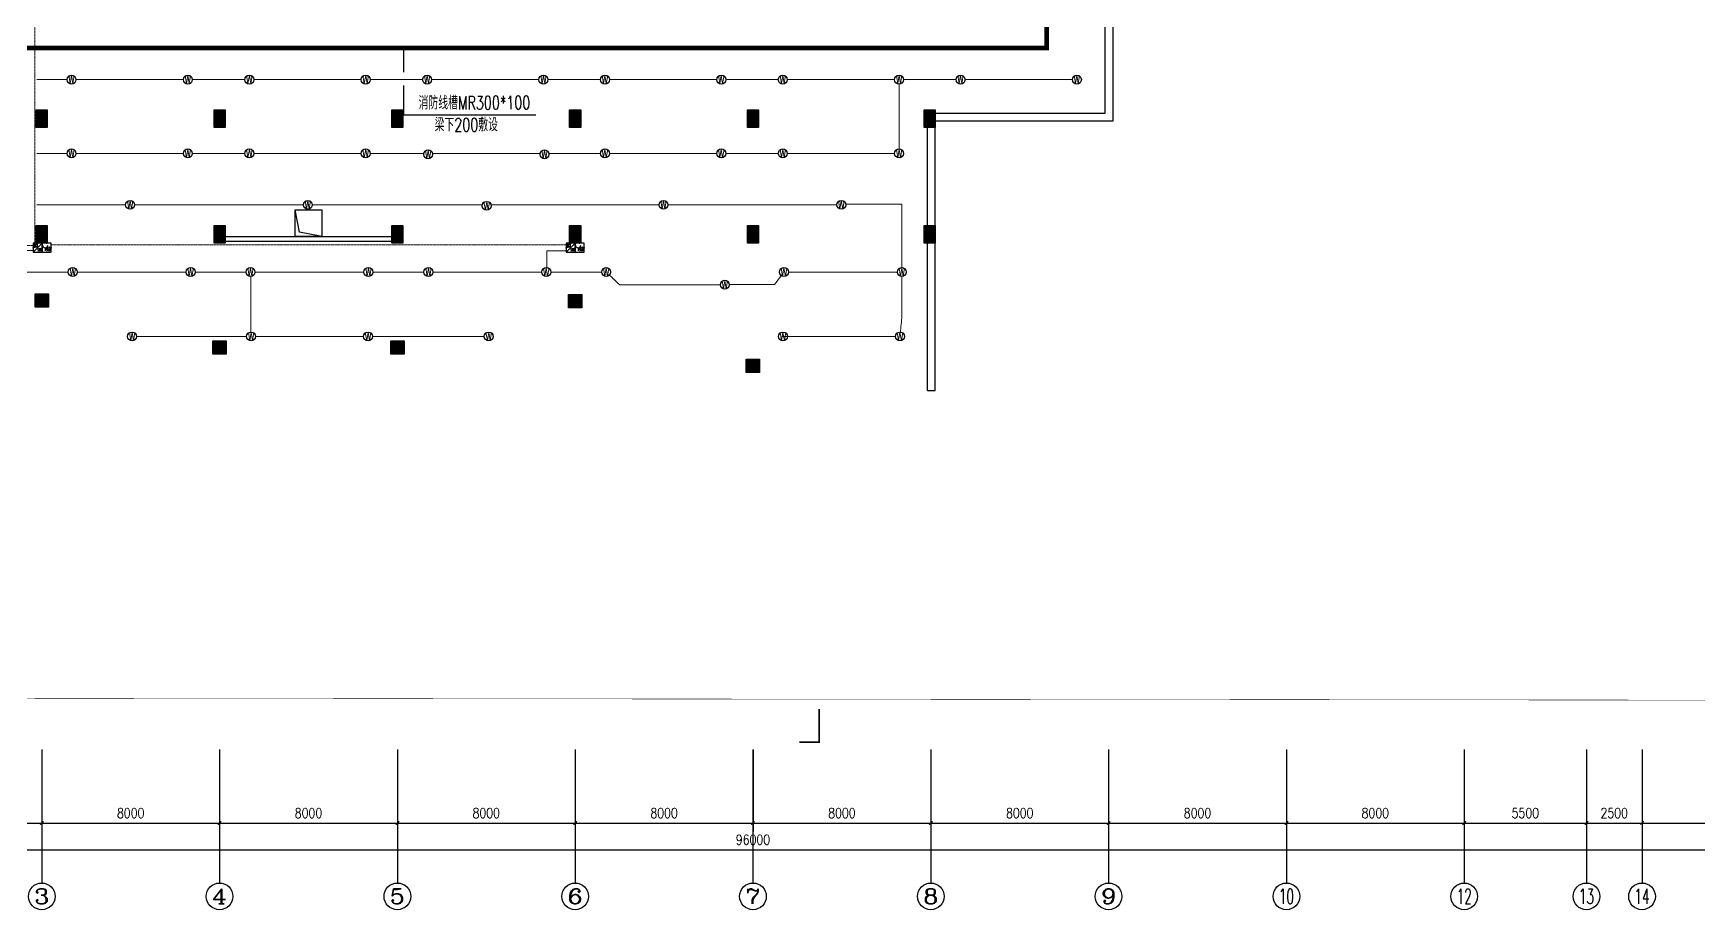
# Model space of a CAD drawing. Extents: x -1348811 to 123514, y -640545 to 749356.
# Drawn here: x -578934 to -504003, y -623537 to -584104 of the extents above; entities that cross this region are included whole.
import ezdxf
from ezdxf.enums import TextEntityAlignment as Align

# ---------------------------------------------------------------- set-up
doc = ezdxf.new("R2010")
doc.units = 0
doc.header["$LTSCALE"] = 10
doc.header["$MEASUREMENT"] = 0
for name, pattern in [('ACAD_ISO11W100', [33.5, 12, -3, 12, -3, 0.5, -3]), ('DASHDOT', [25.4, 12.7, -6.35, 0, -6.35]), ('DASHED', [0.75, 0.5, -0.25]), ('常规', [20, 10, 0, 10])]:
    doc.linetypes.add(name, pattern=pattern)
doc.layers.get('0').update_dxf_attribs({"linetype": 'CONTINUOUS'})
doc.layers.get('Defpoints').update_dxf_attribs({"linetype": 'CONTINUOUS'})
for name, color, linetype in [('AXIS', 3, 'CONTINUOUS'), ('AXIS_TEXT', 7, 'CONTINUOUS'), ('COLU', 1, 'CONTINUOUS'), ('COLU_HATCH', 252, 'CONTINUOUS'), ('DIM_SYMB', 3, 'CONTINUOUS'), ('jlq', 1, 'CONTINUOUS'), ('RD-equip', 3, 'CONTINUOUS'), ('RD-Text', 4, 'CONTINUOUS'), ('wall', 8, 'CONTINUOUS'), ('排水设施', 163, 'CONTINUOUS'), ('控制线', 5, 'CONTINUOUS')]:
    doc.layers.add(name, color=color, linetype=linetype)
doc.layers.add('RD-Line', color=2, linetype='常规', lineweight=0)
doc.styles.add('_TCH_AXIS', font='COMPLEX', dxfattribs={"bigfont": 'GBCBIG'})
doc.styles.add('COMPLEX', font='COMPLEX')
doc.styles.add('DIM_FONT', font='SIMPLEX', dxfattribs={"width": 0.8, "bigfont": 'HZTXT'})
doc.styles.add('FS1', font='txt4.shx', dxfattribs={"width": 0.8, "bigfont": 'fstxt.shx'})
doc.styles.add('FS2', font='tjromans.shx', dxfattribs={"width": 0.8, "bigfont": 'tjhztxt.shx'})
doc.styles.get("Standard").update_dxf_attribs({"font": 'GBENOR', "bigfont": 'GBCBIG'})
doc.dimstyles.new('DIMN150', dxfattribs={"dimscale": 1.5, "dimtxt": 300, "dimasz": 100, "dimexe": 250, "dimexo": 300, "dimgap": 150, "dimtad": 1, "dimdec": 0, "dimzin": 0, "dimdsep": 46, "dimtxsty": 'DIM_FONT', "dimblk": 'ARCHTICK', "dimcen": 0.09, "dimclrt": 7, "dimazin": 2, "dimtfac": 1, "dimtdec": 0, "dimtix": 1, "dimtmove": 2, "dimatfit": 3, "dimfxl": 0, "dimtolj": 1, "dimtzin": 0, "dimarcsym": 0})

# ---------------------------------------------------------------- blocks, each defined once
blk = doc.blocks.new('A$C00D673E7')
at = {"layer": '排水设施'}
blk.add_lwpolyline([(0, 0), (1200, 0), (1200, 1200), (0, 1200)], close=True, dxfattribs=at)
blk.add_lwpolyline([(1200, 1200), (189, 1005), (0, 0)], dxfattribs=at)
blk = doc.blocks.new('_AXISO')
blk.add_circle((0, 0), 0.5)
at = {"layer": 'AXIS_TEXT', "style": 'COMPLEX', "width": 1.041667}
blk.add_attdef('A', text='', height=0.56, dxfattribs=at).set_placement((-0.25, -0.28), (0.25, -0.28), align=Align.FIT)
blk = doc.blocks.new('_ArchTick')
at = {"color": 0, "linetype": 'ByBlock', "const_width": 0.4}
blk.add_lwpolyline([(-0.5, -0.5), (0.5, 0.5)], dxfattribs=at)
blk = doc.blocks.new('*D1795')
at = {"layer": 'AXIS', "color": 0, "lineweight": -2}
for p, q in [((-594553, -616337), (-594553, -621212)), ((-498553, -616337), (-498553, -621212)), ((-594553, -620837), (-498553, -620837))]:
    blk.add_line(p, q, dxfattribs=at)
at = {"layer": 'Defpoints', "color": 0}
for p in [(-594553, -615887), (-498553, -615887), (-498553, -620837)]:
    blk.add_point(p, dxfattribs=at)
at = {"layer": 'AXIS', "color": 0, "lineweight": -2, "xscale": 150, "yscale": 150, "zscale": 150, "rotation": 180}
blk.add_blockref('_ArchTick', (-594553, -620837), dxfattribs=at)
at = {"layer": 'AXIS', "color": 0, "lineweight": -2, "xscale": 150, "yscale": 150, "zscale": 150}
blk.add_blockref('_ArchTick', (-498553, -620837), dxfattribs=at)
at = {"layer": 'AXIS', "color": 7, "insert": (-546553, -620387), "char_height": 450, "attachment_point": 5, "style": 'DIM_FONT'}
blk.add_mtext('\\A1;96000', dxfattribs=at)
blk = doc.blocks.new('*D1797')
at = {"layer": 'AXIS', "color": 0, "lineweight": -2}
for p, q in [((-586553, -616337), (-586553, -620012)), ((-578553, -616337), (-578553, -620012)), ((-586553, -619637), (-578553, -619637))]:
    blk.add_line(p, q, dxfattribs=at)
at = {"layer": 'Defpoints', "color": 0}
for p in [(-586553, -615887), (-578553, -615887), (-578553, -619637)]:
    blk.add_point(p, dxfattribs=at)
at = {"layer": 'AXIS', "color": 0, "lineweight": -2, "xscale": 150, "yscale": 150, "zscale": 150, "rotation": 180}
blk.add_blockref('_ArchTick', (-586553, -619637), dxfattribs=at)
at = {"layer": 'AXIS', "color": 0, "lineweight": -2, "xscale": 150, "yscale": 150, "zscale": 150}
blk.add_blockref('_ArchTick', (-578553, -619637), dxfattribs=at)
at = {"layer": 'AXIS', "color": 7, "insert": (-582553, -619187), "char_height": 450, "attachment_point": 5, "style": 'DIM_FONT'}
blk.add_mtext('\\A1;8000', dxfattribs=at)
blk = doc.blocks.new('*D1798')
at = {"layer": 'AXIS', "color": 0, "lineweight": -2}
for p, q in [((-578553, -616337), (-578553, -620012)), ((-570553, -616337), (-570553, -620012)), ((-578553, -619637), (-570553, -619637))]:
    blk.add_line(p, q, dxfattribs=at)
at = {"layer": 'Defpoints', "color": 0}
for p in [(-578553, -615887), (-570553, -615887), (-570553, -619637)]:
    blk.add_point(p, dxfattribs=at)
at = {"layer": 'AXIS', "color": 0, "lineweight": -2, "xscale": 150, "yscale": 150, "zscale": 150, "rotation": 180}
blk.add_blockref('_ArchTick', (-578553, -619637), dxfattribs=at)
at = {"layer": 'AXIS', "color": 0, "lineweight": -2, "xscale": 150, "yscale": 150, "zscale": 150}
blk.add_blockref('_ArchTick', (-570553, -619637), dxfattribs=at)
at = {"layer": 'AXIS', "color": 7, "insert": (-574553, -619187), "char_height": 450, "attachment_point": 5, "style": 'DIM_FONT'}
blk.add_mtext('\\A1;8000', dxfattribs=at)
blk = doc.blocks.new('*D1799')
at = {"layer": 'AXIS', "color": 0, "lineweight": -2}
for p, q in [((-570553, -616337), (-570553, -620012)), ((-562553, -616337), (-562553, -620012)), ((-570553, -619637), (-562553, -619637))]:
    blk.add_line(p, q, dxfattribs=at)
at = {"layer": 'Defpoints', "color": 0}
for p in [(-570553, -615887), (-562553, -615887), (-562553, -619637)]:
    blk.add_point(p, dxfattribs=at)
at = {"layer": 'AXIS', "color": 0, "lineweight": -2, "xscale": 150, "yscale": 150, "zscale": 150, "rotation": 180}
blk.add_blockref('_ArchTick', (-570553, -619637), dxfattribs=at)
at = {"layer": 'AXIS', "color": 0, "lineweight": -2, "xscale": 150, "yscale": 150, "zscale": 150}
blk.add_blockref('_ArchTick', (-562553, -619637), dxfattribs=at)
at = {"layer": 'AXIS', "color": 7, "insert": (-566553, -619187), "char_height": 450, "attachment_point": 5, "style": 'DIM_FONT'}
blk.add_mtext('\\A1;8000', dxfattribs=at)
blk = doc.blocks.new('*D1800')
at = {"layer": 'AXIS', "color": 0, "lineweight": -2}
for p, q in [((-562553, -616337), (-562553, -620012)), ((-554553, -616337), (-554553, -620012)), ((-562553, -619637), (-554553, -619637))]:
    blk.add_line(p, q, dxfattribs=at)
at = {"layer": 'Defpoints', "color": 0}
for p in [(-562553, -615887), (-554553, -615887), (-554553, -619637)]:
    blk.add_point(p, dxfattribs=at)
at = {"layer": 'AXIS', "color": 0, "lineweight": -2, "xscale": 150, "yscale": 150, "zscale": 150, "rotation": 180}
blk.add_blockref('_ArchTick', (-562553, -619637), dxfattribs=at)
at = {"layer": 'AXIS', "color": 0, "lineweight": -2, "xscale": 150, "yscale": 150, "zscale": 150}
blk.add_blockref('_ArchTick', (-554553, -619637), dxfattribs=at)
at = {"layer": 'AXIS', "color": 7, "insert": (-558553, -619187), "char_height": 450, "attachment_point": 5, "style": 'DIM_FONT'}
blk.add_mtext('\\A1;8000', dxfattribs=at)
blk = doc.blocks.new('*D1801')
at = {"layer": 'AXIS', "color": 0, "lineweight": -2}
for p, q in [((-554553, -616337), (-554553, -620012)), ((-546553, -616337), (-546553, -620012)), ((-554553, -619637), (-546553, -619637))]:
    blk.add_line(p, q, dxfattribs=at)
at = {"layer": 'Defpoints', "color": 0}
for p in [(-554553, -615887), (-546553, -615887), (-546553, -619637)]:
    blk.add_point(p, dxfattribs=at)
at = {"layer": 'AXIS', "color": 0, "lineweight": -2, "xscale": 150, "yscale": 150, "zscale": 150, "rotation": 180}
blk.add_blockref('_ArchTick', (-554553, -619637), dxfattribs=at)
at = {"layer": 'AXIS', "color": 0, "lineweight": -2, "xscale": 150, "yscale": 150, "zscale": 150}
blk.add_blockref('_ArchTick', (-546553, -619637), dxfattribs=at)
at = {"layer": 'AXIS', "color": 7, "insert": (-550553, -619187), "char_height": 450, "attachment_point": 5, "style": 'DIM_FONT'}
blk.add_mtext('\\A1;8000', dxfattribs=at)
blk = doc.blocks.new('*D1802')
at = {"layer": 'AXIS', "color": 0, "lineweight": -2}
for p, q in [((-546553, -616337), (-546553, -620012)), ((-538553, -616337), (-538553, -620012)), ((-546553, -619637), (-538553, -619637))]:
    blk.add_line(p, q, dxfattribs=at)
at = {"layer": 'Defpoints', "color": 0}
for p in [(-546553, -615887), (-538553, -615887), (-538553, -619637)]:
    blk.add_point(p, dxfattribs=at)
at = {"layer": 'AXIS', "color": 0, "lineweight": -2, "xscale": 150, "yscale": 150, "zscale": 150, "rotation": 180}
blk.add_blockref('_ArchTick', (-546553, -619637), dxfattribs=at)
at = {"layer": 'AXIS', "color": 0, "lineweight": -2, "xscale": 150, "yscale": 150, "zscale": 150}
blk.add_blockref('_ArchTick', (-538553, -619637), dxfattribs=at)
at = {"layer": 'AXIS', "color": 7, "insert": (-542553, -619187), "char_height": 450, "attachment_point": 5, "style": 'DIM_FONT'}
blk.add_mtext('\\A1;8000', dxfattribs=at)
blk = doc.blocks.new('*D1803')
at = {"layer": 'AXIS', "color": 0, "lineweight": -2}
for p, q in [((-538553, -616337), (-538553, -620012)), ((-530553, -616337), (-530553, -620012)), ((-538553, -619637), (-530553, -619637))]:
    blk.add_line(p, q, dxfattribs=at)
at = {"layer": 'Defpoints', "color": 0}
for p in [(-538553, -615887), (-530553, -615887), (-530553, -619637)]:
    blk.add_point(p, dxfattribs=at)
at = {"layer": 'AXIS', "color": 0, "lineweight": -2, "xscale": 150, "yscale": 150, "zscale": 150, "rotation": 180}
blk.add_blockref('_ArchTick', (-538553, -619637), dxfattribs=at)
at = {"layer": 'AXIS', "color": 0, "lineweight": -2, "xscale": 150, "yscale": 150, "zscale": 150}
blk.add_blockref('_ArchTick', (-530553, -619637), dxfattribs=at)
at = {"layer": 'AXIS', "color": 7, "insert": (-534553, -619187), "char_height": 450, "attachment_point": 5, "style": 'DIM_FONT'}
blk.add_mtext('\\A1;8000', dxfattribs=at)
blk = doc.blocks.new('*D1804')
at = {"layer": 'AXIS', "color": 0, "lineweight": -2}
for p, q in [((-530553, -616337), (-530553, -620012)), ((-522553, -616337), (-522553, -620012)), ((-530553, -619637), (-522553, -619637))]:
    blk.add_line(p, q, dxfattribs=at)
at = {"layer": 'Defpoints', "color": 0}
for p in [(-530553, -615887), (-522553, -615887), (-522553, -619637)]:
    blk.add_point(p, dxfattribs=at)
at = {"layer": 'AXIS', "color": 0, "lineweight": -2, "xscale": 150, "yscale": 150, "zscale": 150, "rotation": 180}
blk.add_blockref('_ArchTick', (-530553, -619637), dxfattribs=at)
at = {"layer": 'AXIS', "color": 0, "lineweight": -2, "xscale": 150, "yscale": 150, "zscale": 150}
blk.add_blockref('_ArchTick', (-522553, -619637), dxfattribs=at)
at = {"layer": 'AXIS', "color": 7, "insert": (-526553, -619187), "char_height": 450, "attachment_point": 5, "style": 'DIM_FONT'}
blk.add_mtext('\\A1;8000', dxfattribs=at)
blk = doc.blocks.new('*D1805')
at = {"layer": 'AXIS', "color": 0, "lineweight": -2}
for p, q in [((-522553, -616337), (-522553, -620012)), ((-514553, -616337), (-514553, -620012)), ((-522553, -619637), (-514553, -619637))]:
    blk.add_line(p, q, dxfattribs=at)
at = {"layer": 'Defpoints', "color": 0}
for p in [(-522553, -615887), (-514553, -615887), (-514553, -619637)]:
    blk.add_point(p, dxfattribs=at)
at = {"layer": 'AXIS', "color": 0, "lineweight": -2, "xscale": 150, "yscale": 150, "zscale": 150, "rotation": 180}
blk.add_blockref('_ArchTick', (-522553, -619637), dxfattribs=at)
at = {"layer": 'AXIS', "color": 0, "lineweight": -2, "xscale": 150, "yscale": 150, "zscale": 150}
blk.add_blockref('_ArchTick', (-514553, -619637), dxfattribs=at)
at = {"layer": 'AXIS', "color": 7, "insert": (-518553, -619187), "char_height": 450, "attachment_point": 5, "style": 'DIM_FONT'}
blk.add_mtext('\\A1;8000', dxfattribs=at)
blk = doc.blocks.new('*D1806')
at = {"layer": 'AXIS', "color": 0, "lineweight": -2}
for p, q in [((-514553, -616337), (-514553, -620012)), ((-509053, -616337), (-509053, -620012)), ((-514553, -619637), (-509053, -619637))]:
    blk.add_line(p, q, dxfattribs=at)
at = {"layer": 'Defpoints', "color": 0}
for p in [(-514553, -615887), (-509053, -615887), (-509053, -619637)]:
    blk.add_point(p, dxfattribs=at)
at = {"layer": 'AXIS', "color": 0, "lineweight": -2, "xscale": 150, "yscale": 150, "zscale": 150, "rotation": 180}
blk.add_blockref('_ArchTick', (-514553, -619637), dxfattribs=at)
at = {"layer": 'AXIS', "color": 0, "lineweight": -2, "xscale": 150, "yscale": 150, "zscale": 150}
blk.add_blockref('_ArchTick', (-509053, -619637), dxfattribs=at)
at = {"layer": 'AXIS', "color": 7, "insert": (-511803, -619187), "char_height": 450, "attachment_point": 5, "style": 'DIM_FONT'}
blk.add_mtext('\\A1;5500', dxfattribs=at)
blk = doc.blocks.new('*D1807')
at = {"layer": 'AXIS', "color": 0, "lineweight": -2}
for p, q in [((-509053, -616337), (-509053, -620012)), ((-506553, -616337), (-506553, -620012)), ((-509053, -619637), (-506553, -619637))]:
    blk.add_line(p, q, dxfattribs=at)
at = {"layer": 'Defpoints', "color": 0}
for p in [(-509053, -615887), (-506553, -615887), (-506553, -619637)]:
    blk.add_point(p, dxfattribs=at)
at = {"layer": 'AXIS', "color": 0, "lineweight": -2, "xscale": 150, "yscale": 150, "zscale": 150, "rotation": 180}
blk.add_blockref('_ArchTick', (-509053, -619637), dxfattribs=at)
at = {"layer": 'AXIS', "color": 0, "lineweight": -2, "xscale": 150, "yscale": 150, "zscale": 150}
blk.add_blockref('_ArchTick', (-506553, -619637), dxfattribs=at)
at = {"layer": 'AXIS', "color": 7, "insert": (-507803, -619187), "char_height": 450, "attachment_point": 5, "style": 'DIM_FONT'}
blk.add_mtext('\\A1;2500', dxfattribs=at)
blk = doc.blocks.new('*D1808')
at = {"layer": 'AXIS', "color": 0, "lineweight": -2}
for p, q in [((-506553, -616337), (-506553, -620012)), ((-498553, -616337), (-498553, -620012)), ((-506553, -619637), (-498553, -619637))]:
    blk.add_line(p, q, dxfattribs=at)
at = {"layer": 'Defpoints', "color": 0}
for p in [(-506553, -615887), (-498553, -615887), (-498553, -619637)]:
    blk.add_point(p, dxfattribs=at)
at = {"layer": 'AXIS', "color": 0, "lineweight": -2, "xscale": 150, "yscale": 150, "zscale": 150, "rotation": 180}
blk.add_blockref('_ArchTick', (-506553, -619637), dxfattribs=at)
at = {"layer": 'AXIS', "color": 0, "lineweight": -2, "xscale": 150, "yscale": 150, "zscale": 150}
blk.add_blockref('_ArchTick', (-498553, -619637), dxfattribs=at)
at = {"layer": 'AXIS', "color": 7, "insert": (-502553, -619187), "char_height": 450, "attachment_point": 5, "style": 'DIM_FONT'}
blk.add_mtext('\\A1;8000', dxfattribs=at)
blk = doc.blocks.new('WG')
at = {"layer": 'RD-equip'}
blk.add_circle((0, 0), 200, dxfattribs=at)
at = {"layer": 'RD-equip', "color": 4, "style": 'FS1', "width": 0.8}
blk.add_attdef('消防', text='', height=360, dxfattribs=at).set_placement((0, 0), align=Align.MIDDLE)
blk = doc.blocks.new('WWWW')
at = {"layer": 'RD-equip'}
blk.add_blockref('WG', (0, 0), dxfattribs=at).add_auto_attribs({'消防': 'W'})
blk = doc.blocks.new('$equip$00001636')
for p, q in [((0.5, 0), (-0.5, 0)), ((0.5, 0), (-0.5, -1)), ((-0.5, 0), (-0.5, -1)), ((0.5, -1), (0.5, 0)), ((-0.5, -1), (0.5, -1)), ((-0.42, -0.13, 0), (-0.42, -0.43, 0)), ((-0.27, -0.13, 0), (-0.42, -0.13, 0)), ((-0.42, -0.43, 0), (-0.27, -0.43, 0)), ((-0.27, -0.18, 0), (-0.07, -0.08, 0)), ((-0.27, -0.43, 0), (-0.27, -0.13, 0)), ((-0.07, -0.48, 0), (-0.27, -0.38, 0)), ((-0.07, -0.08, 0), (-0.07, -0.48, 0)), ((0.11, -0.6), (0.34, -0.84)), ((0.11, -0.84), (0.34, -0.6))]:
    blk.add_line(p, q)
blk.add_circle((0.22, -0.72), 0.169)
for p in [(0, 0), (-0.5, -0.5), (0, -1), (0.5, -0.5)]:
    blk.add_point(p)
at = {"flags": 9}
blk.add_attdef('A', (0, 0), '', height=0.00002, dxfattribs=at)
blk.add_attdef('B', text='', height=0.4, dxfattribs=at).set_placement((0.88, -0.7), align=Align.MIDDLE_CENTER)
blk = doc.blocks.new('$equip$00001630')
for p, q in [((-0.5, 0), (-0.5, -1)), ((0.5, 0), (-0.5, 0)), ((0.5, -1), (0.5, 0)), ((-0.5, -1), (0.5, -1)), ((-0.17, -0.5), (-0.17, -0.85))]:
    blk.add_line(p, q)
for radius in [0.226, 0.113]:
    blk.add_circle((0.23, -0.64), radius)
blk.add_arc((-0.17, -0.2), 0.3, 180, 0)
for p in [(0, 0), (-0.5, -0.5), (0, -1), (0.5, -0.5)]:
    blk.add_point(p)
at = {"flags": 9}
blk.add_attdef('A', (0, 0), '', height=0.00002, dxfattribs=at)
blk.add_attdef('B', text='', height=0.4, dxfattribs=at).set_placement((0.88, -0.7), align=Align.MIDDLE_CENTER)

msp = doc.modelspace()

# ---------------------------------------------------------------- hatches: boundary and pattern name
at = {"layer": 'COLU_HATCH'}
for points in [[(-578803.4, -587549.8), (-578303.4, -587549.8), (-578303.4, -588349.8), (-578803.4, -588349.8)], [(-570803.4, -587549.8), (-570303.4, -587549.8), (-570303.4, -588349.8), (-570803.4, -588349.8)], [(-562803.4, -587549.8), (-562303.4, -587549.8), (-562303.4, -588349.8), (-562803.4, -588349.8)], [(-554803.4, -587549.8), (-554303.4, -587549.8), (-554303.4, -588349.8), (-554803.4, -588349.8)], [(-546803.4, -587549.8), (-546303.4, -587549.8), (-546303.4, -588349.8), (-546803.4, -588349.8)], [(-538853.4, -587549.8), (-538353.4, -587549.8), (-538353.4, -588349.8), (-538853.4, -588349.8)], [(-578803.4, -592749.8), (-578303.4, -592749.8), (-578303.4, -593549.8), (-578803.4, -593549.8)], [(-570803.4, -592749.8), (-570303.4, -592749.8), (-570303.4, -593549.8), (-570803.4, -593549.8)], [(-562803.4, -592749.8), (-562303.4, -592749.8), (-562303.4, -593549.8), (-562803.4, -593549.8)], [(-554803.4, -592749.8), (-554303.4, -592749.8), (-554303.4, -593549.8), (-554803.4, -593549.8)], [(-546803.4, -592749.8), (-546303.4, -592749.8), (-546303.4, -593549.8), (-546803.4, -593549.8)], [(-538853.4, -592749.8), (-538353.4, -592749.8), (-538353.4, -593549.8), (-538853.4, -593549.8)], [(-578853.4, -595825.1), (-578253.4, -595825.1), (-578253.4, -596425.1), (-578853.4, -596425.1)], [(-554856.6, -595851.9), (-554256.6, -595851.9), (-554256.6, -596451.9), (-554856.6, -596451.9)], [(-570859, -597934.1), (-570259, -597934.1), (-570259, -598534.1), (-570859, -598534.1)], [(-562853.4, -597943.2), (-562253.4, -597943.2), (-562253.4, -598543.2), (-562853.4, -598543.2)], [(-546859.9, -598760.8), (-546259.9, -598760.8), (-546259.9, -599360.8), (-546859.9, -599360.8)]]:
    msp.add_hatch(color=256, dxfattribs=at).paths.add_polyline_path(points)

# ---------------------------------------------------------------- linework, layer by layer
at = {"layer": 'AXIS'}
for p, q in [((-578553.4, -616337.5), (-578553.4, -622337.5)), ((-570553.4, -616337.5), (-570553.4, -622337.5)), ((-562553.4, -616337.5), (-562553.4, -622337.5)), ((-554553.4, -616337.5), (-554553.4, -622337.5)), ((-546553.4, -616337.5), (-546553.4, -622337.5)), ((-538553.4, -616337.5), (-538553.4, -622337.5)), ((-530553.4, -616337.5), (-530553.4, -622337.5)), ((-522553.4, -616337.5), (-522553.4, -622337.5)), ((-514553.4, -616337.5), (-514553.4, -622337.5)), ((-509053.4, -616337.5), (-509053.4, -622337.5)), ((-506553.4, -616337.5), (-506553.4, -622337.5))]:
    msp.add_line(p, q, dxfattribs=at)
at = {"layer": 'COLU'}
for points in [[(-578803.4, -587549.8), (-578303.4, -587549.8), (-578303.4, -588349.8), (-578803.4, -588349.8)], [(-570803.4, -587549.8), (-570303.4, -587549.8), (-570303.4, -588349.8), (-570803.4, -588349.8)], [(-562803.4, -587549.8), (-562303.4, -587549.8), (-562303.4, -588349.8), (-562803.4, -588349.8)], [(-554803.4, -587549.8), (-554303.4, -587549.8), (-554303.4, -588349.8), (-554803.4, -588349.8)], [(-546803.4, -587549.8), (-546303.4, -587549.8), (-546303.4, -588349.8), (-546803.4, -588349.8)], [(-538853.4, -587549.8), (-538353.4, -587549.8), (-538353.4, -588349.8), (-538853.4, -588349.8)], [(-578803.4, -592749.8), (-578303.4, -592749.8), (-578303.4, -593549.8), (-578803.4, -593549.8)], [(-570803.4, -592749.8), (-570303.4, -592749.8), (-570303.4, -593549.8), (-570803.4, -593549.8)], [(-562803.4, -592749.8), (-562303.4, -592749.8), (-562303.4, -593549.8), (-562803.4, -593549.8)], [(-554803.4, -592749.8), (-554303.4, -592749.8), (-554303.4, -593549.8), (-554803.4, -593549.8)], [(-546803.4, -592749.8), (-546303.4, -592749.8), (-546303.4, -593549.8), (-546803.4, -593549.8)], [(-538853.4, -592749.8), (-538353.4, -592749.8), (-538353.4, -593549.8), (-538853.4, -593549.8)], [(-578853.4, -595825.1), (-578253.4, -595825.1), (-578253.4, -596425.1), (-578853.4, -596425.1)], [(-554856.6, -595851.9), (-554256.6, -595851.9), (-554256.6, -596451.9), (-554856.6, -596451.9)], [(-570859, -597934.1), (-570259, -597934.1), (-570259, -598534.1), (-570859, -598534.1)], [(-562853.4, -597943.2), (-562253.4, -597943.2), (-562253.4, -598543.2), (-562853.4, -598543.2)], [(-546859.9, -598760.8), (-546259.9, -598760.8), (-546259.9, -599360.8), (-546859.9, -599360.8)]]:
    msp.add_lwpolyline(points, close=True, dxfattribs=at)
at = {"layer": 'DIM_SYMB', "const_width": 75}
msp.add_lwpolyline([(-543574.1, -614504.2), (-543574.1, -616004.2), (-544474.1, -616004.2)], dxfattribs=at)
at = {"layer": 'jlq'}
for p, q in [((-530703.4, -587699.8), (-530703.4, -563399.8)), ((-530353.4, -588049.8), (-530353.4, -563749.8)), ((-538703.4, -600169.6), (-538703.4, -587699.8)), ((-538703.4, -587699.8), (-530703.4, -587699.8)), ((-538353.4, -600169.6), (-538353.4, -588049.8)), ((-538353.4, -588049.8), (-530353.4, -588049.8)), ((-538703.4, -600169.6), (-538353.4, -600169.6))]:
    msp.add_line(p, q, dxfattribs=at)
at = {"layer": 'RD-Line', "color": 1, "linetype": 'ACAD_ISO11W100', "ltscale": 0.05}
for p, q in [((-578868.3, -593549.8), (-578868.3, -582249.8)), ((-578934.3, -593651), (-593857.2, -593651)), ((-578134.3, -593619.1), (-554953.4, -593619.1))]:
    msp.add_line(p, q, dxfattribs=at)
at = {"layer": 'RD-Line'}
for p, q in [((-578768.3, -586187.7), (-577413.8, -586187.7)), ((-577013.8, -586187.7), (-572180.2, -586187.7)), ((-571780.2, -586187.7), (-569413.8, -586187.7)), ((-569013.8, -586187.7), (-564180.2, -586187.7)), ((-563780.2, -586187.7), (-561416.4, -586187.7)), ((-561016.4, -586187.7), (-556182.7, -586187.7)), ((-555782.7, -586187.7), (-553413.8, -586187.7)), ((-553013.8, -586187.7), (-548180.2, -586187.7)), ((-547780.2, -586187.7), (-545413.8, -586187.7)), ((-545013.8, -586187.7), (-540180.2, -586187.7)), ((-539980.8, -589309.1), (-539980.8, -586387.7)), ((-539780.2, -586187.7), (-537413.8, -586187.7)), ((-537013.8, -586187.7), (-532180.2, -586187.7)), ((-578768.3, -589509.1), (-577413.8, -589509.1)), ((-577013.8, -589509.1), (-572180.2, -589509.1)), ((-571780.2, -589509.1), (-569413.8, -589509.1)), ((-569013.8, -589509.1), (-564180.2, -589509.1)), ((-563780.2, -589509.1), (-561363.1, -589509.1)), ((-560972.7, -589509.1), (-556129.4, -589509.1)), ((-555739.1, -589509.1), (-553413.8, -589509.1)), ((-553013.8, -589509.1), (-548180.2, -589509.1)), ((-547780.2, -589509.1), (-545413.8, -589509.1)), ((-545013.8, -589509.1), (-540180.2, -589509.1)), ((-578768.3, -591821.8), (-574780.2, -591821.8)), ((-574380.2, -591821.8), (-566780.2, -591821.8)), ((-566380.2, -591821.8), (-558729.4, -591821.8)), ((-558339, -591821.8), (-550780.2, -591821.8)), ((-550380.2, -591821.8), (-542780.2, -591821.8)), ((-542383.6, -591784.9), (-539858.5, -591784.9)), ((-539858.5, -594646), (-539858.5, -591784.9)), ((-578934.3, -593876.3), (-580010.2, -593876.3)), ((-554953.4, -593891.7), (-555836, -593891.7)), ((-555836, -594646.8), (-555836, -593891.7)), ((-579830.2, -594846), (-577359.8, -594846)), ((-576959.8, -594846), (-572056.6, -594846)), ((-571656.6, -594846), (-569359.8, -594846)), ((-568959.8, -594846), (-564056.6, -594846)), ((-563656.6, -594846), (-561356.7, -594846)), ((-560956.7, -594846), (-556053.5, -594846)), ((-555653.5, -594846), (-553359.8, -594846)), ((-544959.8, -594846), (-540056.6, -594846)), ((-569141.6, -597545.6), (-569141.6, -595045.2)), ((-552545.8, -595425.1), (-553014.3, -594983.2)), ((-548020.1, -595425.1), (-552545.8, -595425.1)), ((-547620.2, -595413.2), (-545586.8, -595413.2)), ((-545586.8, -595413.2), (-545280.1, -595005.8)), ((-539857.8, -595046), (-539857.8, -596901.3)), ((-539857.8, -596901.3), (-539920, -597546.4)), ((-574289.7, -597745.5), (-569335.8, -597745.5)), ((-568935.8, -597745.5), (-564072.9, -597745.5)), ((-563672.9, -597745.5), (-558643, -597745.5)), ((-545204.3, -597745.5), (-540139.1, -597745.5))]:
    msp.add_line(p, q, dxfattribs=at)
at = {"layer": 'RD-Line', "linetype": 'DASHED', "ltscale": 0.8, "const_width": 200}
msp.add_lwpolyline([(-593857.2, -602852.8), (-593857.2, -584767.5), (-533341.7, -584767.5), (-533341.7, -497934.3), (-527884.8, -497934.3), (-527884.8, -388234.7)], dxfattribs=at)
at = {"layer": 'RD-Text'}
for p, q in [((-562266.5, -585845.7), (-562266.5, -584767.5)), ((-562266.5, -587770.1), (-562266.5, -586445.7)), ((-562266.5, -587770.1), (-556329, -587770.1))]:
    msp.add_line(p, q, dxfattribs=at)
at = {"layer": 'wall'}
for p, q in [((-570303.4, -593249.8), (-562803.4, -593249.8)), ((-570303.4, -593449.8), (-562803.4, -593449.8))]:
    msp.add_line(p, q, dxfattribs=at)
at = {"layer": '控制线', "color": 1, "linetype": 'DASHDOT', "ltscale": 0.1, "const_width": 20}
msp.add_lwpolyline([(-596991.3, -380582.5), (-490599.4, -344668.6), (-484524.5, -349145.6), (-485171.7, -604977.2), (-494347, -614119.1), (-597251.8, -614004.3)], close=True, dxfattribs=at)

# ---------------------------------------------------------------- block references
at = {"layer": 'AXIS'}
ref = msp.add_blockref('_AXISO', (-578553.4, -622937.5), dxfattribs=dict(at, xscale=1200, yscale=1200, zscale=1200))
ref.add_attrib('A', '3', dxfattribs={"layer": 'AXIS_TEXT', "height": 678.8, "style": '_TCH_AXIS', "width": 1.5}).set_placement((-578892.8, -623276.9), (-578214, -623276.9), align=Align.FIT)
ref = msp.add_blockref('_AXISO', (-570553.4, -622937.5), dxfattribs=dict(at, xscale=1200, yscale=1200, zscale=1200))
ref.add_attrib('A', '4', dxfattribs={"layer": 'AXIS_TEXT', "height": 678.8, "style": '_TCH_AXIS', "width": 1.3125}).set_placement((-570892.8, -623276.9), (-570214, -623276.9), align=Align.FIT)
ref = msp.add_blockref('_AXISO', (-562553.4, -622937.5), dxfattribs=dict(at, xscale=1200, yscale=1200, zscale=1200))
ref.add_attrib('A', '5', dxfattribs={"layer": 'AXIS_TEXT', "height": 678.8, "style": '_TCH_AXIS', "width": 1.5}).set_placement((-562892.8, -623276.9), (-562214, -623276.9), align=Align.FIT)
ref = msp.add_blockref('_AXISO', (-554553.4, -622937.5), dxfattribs=dict(at, xscale=1200, yscale=1200, zscale=1200))
ref.add_attrib('A', '6', dxfattribs={"layer": 'AXIS_TEXT', "height": 678.8, "style": '_TCH_AXIS', "width": 1.5}).set_placement((-554892.8, -623276.9), (-554214, -623276.9), align=Align.FIT)
ref = msp.add_blockref('_AXISO', (-546553.4, -622937.5), dxfattribs=dict(at, xscale=1200, yscale=1200, zscale=1200))
ref.add_attrib('A', '7', dxfattribs={"layer": 'AXIS_TEXT', "height": 678.8, "style": '_TCH_AXIS', "width": 1.5}).set_placement((-546892.8, -623276.9), (-546214, -623276.9), align=Align.FIT)
ref = msp.add_blockref('_AXISO', (-538553.4, -622937.5), dxfattribs=dict(at, xscale=1200, yscale=1200, zscale=1200))
ref.add_attrib('A', '8', dxfattribs={"layer": 'AXIS_TEXT', "height": 678.8, "style": '_TCH_AXIS', "width": 1.5}).set_placement((-538892.8, -623276.9), (-538214, -623276.9), align=Align.FIT)
ref = msp.add_blockref('_AXISO', (-530553.4, -622937.5), dxfattribs=dict(at, xscale=1200, yscale=1200, zscale=1200))
ref.add_attrib('A', '9', dxfattribs={"layer": 'AXIS_TEXT', "height": 678.8, "style": '_TCH_AXIS', "width": 1.5}).set_placement((-530892.8, -623276.9), (-530214, -623276.9), align=Align.FIT)
ref = msp.add_blockref('_AXISO', (-522553.4, -622937.5), dxfattribs=dict(at, xscale=1200, yscale=1200, zscale=1200))
ref.add_attrib('A', '10', dxfattribs={"layer": 'AXIS_TEXT', "height": 678.82, "style": '_TCH_AXIS', "width": 0.724138}).set_placement((-522892.8, -623276.9), (-522214, -623276.9), align=Align.FIT)
ref = msp.add_blockref('_AXISO', (-514553.4, -622937.5), dxfattribs=dict(at, xscale=1200, yscale=1200, zscale=1200))
ref.add_attrib('A', '12', dxfattribs={"layer": 'AXIS_TEXT', "height": 678.82, "style": '_TCH_AXIS', "width": 0.724138}).set_placement((-514892.8, -623276.9), (-514214, -623276.9), align=Align.FIT)
ref = msp.add_blockref('_AXISO', (-509053.4, -622937.5), dxfattribs=dict(at, xscale=1200, yscale=1200, zscale=1200))
ref.add_attrib('A', '13', dxfattribs={"layer": 'AXIS_TEXT', "height": 678.82, "style": '_TCH_AXIS', "width": 0.724138}).set_placement((-509392.8, -623276.9), (-508714, -623276.9), align=Align.FIT)
ref = msp.add_blockref('_AXISO', (-506553.4, -622937.5), dxfattribs=dict(at, xscale=1200, yscale=1200, zscale=1200))
ref.add_attrib('A', '14', dxfattribs={"layer": 'AXIS_TEXT', "height": 678.82, "style": '_TCH_AXIS', "width": 0.677419}).set_placement((-506892.8, -623276.9), (-506214, -623276.9), align=Align.FIT)
at = {"layer": 'RD-equip'}
for p in [(-577213.8, -586187.7), (-571980.2, -586187.7), (-569213.8, -586187.7), (-563980.2, -586187.7), (-561216.4, -586187.7), (-555982.7, -586187.7), (-553213.8, -586187.7), (-547980.2, -586187.7), (-545213.8, -586187.7), (-539980.2, -586187.7), (-537213.8, -586187.7), (-531980.2, -586187.7), (-577213.8, -589509.1), (-571980.2, -589509.1), (-569213.8, -589509.1), (-563980.2, -589509.1), (-561167.9, -589552.8), (-555934.2, -589552.8), (-553213.8, -589509.1), (-547980.2, -589509.1), (-545213.8, -589509.1), (-539980.2, -589509.1), (-574580.2, -591821.8), (-566580.2, -591821.8), (-558534.2, -591865.5), (-550580.2, -591821.8), (-542580.2, -591821.8), (-577159.8, -594846), (-571856.6, -594846), (-569159.8, -594846), (-563856.6, -594846), (-561156.7, -594846), (-555853.5, -594846), (-553159.8, -594846), (-545159.8, -594846), (-539856.6, -594846), (-547820.2, -595418.3), (-574489.7, -597745.5), (-569135.8, -597745.5), (-563872.9, -597745.5), (-558443, -597745.5), (-545204.3, -597745.5), (-539939.1, -597745.5)]:
    msp.add_blockref('WWWW', p, dxfattribs=at)
at = {"layer": 'RD-equip', "xscale": 399.9743999999482, "yscale": 399.9743999999482}
for name, p, zscale in [('$equip$00001636', (-578734.3, -593549.8), 399.9744), ('$equip$00001630', (-578334.3, -593549.8), 399.9744000000001), ('$equip$00001636', (-554753.4, -593549.8), 399.9744), ('$equip$00001630', (-554353.4, -593549.8), 399.9744000000001)]:
    msp.add_blockref(name, p, dxfattribs=dict(at, zscale=zscale))
at = {"layer": '排水设施', "xscale": -1, "rotation": 180}
msp.add_blockref('A$C00D673E7', (-567153.4, -592049.8), dxfattribs=at)

# ---------------------------------------------------------------- texts
at = {"layer": 'RD-Text', "style": 'FS2', "width": 0.7}
for s, p in [('消防线槽MR300*100', (-561595.5, -587534.2)), ('梁下200敷设', (-560874.5, -588522.8))]:
    msp.add_text(s, height=600, rotation=0.161118, dxfattribs=at).set_placement(p)

# ---------------------------------------------------------------- dimensions: what is measured, and where the dimension line sits
at = {"layer": 'AXIS'}
for p1, p2, distance, picture, middle in [((-594553.4, -615887.5), (-498553.4, -615887.5), -4950, '*D1795', (-546553.4, -620387.5)), ((-586553.4, -615887.5), (-578553.4, -615887.5), -3750, '*D1797', (-582553.4, -619187.5)), ((-578553.4, -615887.5), (-570553.4, -615887.5), -3750, '*D1798', (-574553.4, -619187.5)), ((-570553.4, -615887.5), (-562553.4, -615887.5), -3750, '*D1799', (-566553.4, -619187.5)), ((-562553.4, -615887.5), (-554553.4, -615887.5), -3750, '*D1800', (-558553.4, -619187.5)), ((-554553.4, -615887.5), (-546553.4, -615887.5), -3750, '*D1801', (-550553.4, -619187.5)), ((-546553.4, -615887.5), (-538553.4, -615887.5), -3750, '*D1802', (-542553.4, -619187.5)), ((-538553.4, -615887.5), (-530553.4, -615887.5), -3750, '*D1803', (-534553.4, -619187.5)), ((-530553.4, -615887.5), (-522553.4, -615887.5), -3750, '*D1804', (-526553.4, -619187.5)), ((-522553.4, -615887.5), (-514553.4, -615887.5), -3750, '*D1805', (-518553.4, -619187.5)), ((-514553.4, -615887.5), (-509053.4, -615887.5), -3750, '*D1806', (-511803.4, -619187.5)), ((-509053.4, -615887.5), (-506553.4, -615887.5), -3750, '*D1807', (-507803.4, -619187.5)), ((-506553.4, -615887.5), (-498553.4, -615887.5), -3750, '*D1808', (-502553.4, -619187.5))]:
    dim = msp.add_aligned_dim(p1=p1, p2=p2, distance=distance, dimstyle='DIMN150', dxfattribs=at)
    dim.commit()
    dim.dimension.update_dxf_attribs({"geometry": picture, "text_midpoint": middle})

doc.saveas('drawing.dxf')
